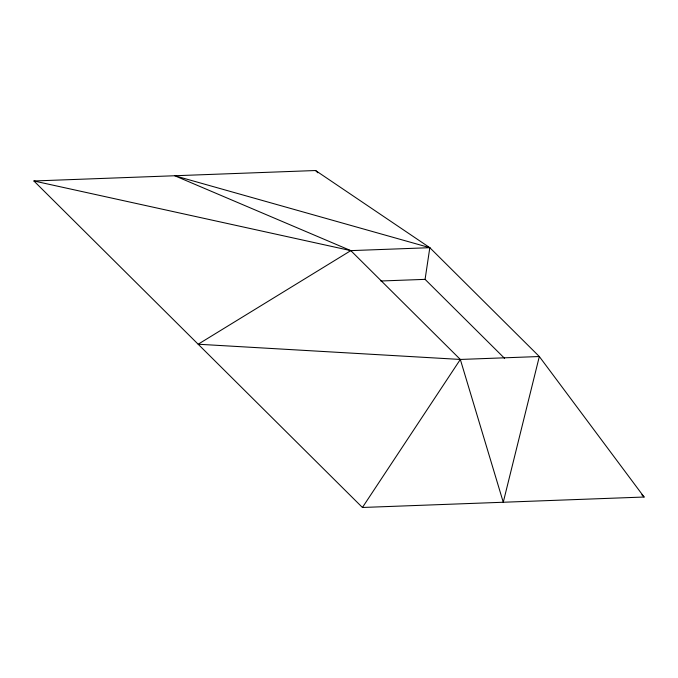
<?xml version="1.0" encoding="UTF-8"?>
<svg xmlns="http://www.w3.org/2000/svg" width="678" height="678" viewBox="0 0 678 678"><rect width="100%" height="100%" fill="white"/><g stroke="black" fill="none" stroke-linecap="round" stroke-linejoin="round"><path stroke-width="1.02" d="M504.593 358.374L425.081 279.361L429.818 247.69L315.575 170.525L33.9 180.975L362.425 507.475L644.1 497.025L539.324 356.526L429.818 247.69L174.738 175.755L350.814 250.623L460.328 359.45L503.262 502.245L539.324 356.526L460.328 359.45L198.162 344.229L350.814 250.623L429.818 247.69M362.425 507.475L460.328 359.45M380.841 280.997L425.081 279.361M33.9 180.975L350.814 250.623M315.575 170.525L317.821 172.763M641.846 494.787L644.1 497.025"/></g></svg>
